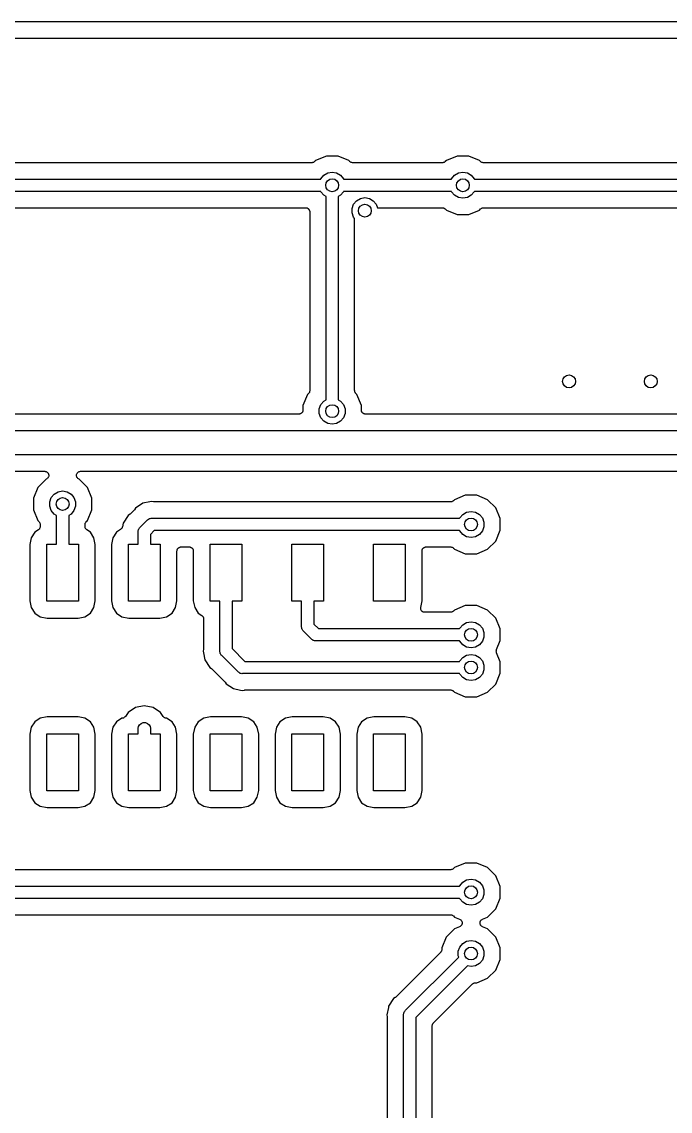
# Model space of a CAD drawing. Extents: x 40 to 163, y -163 to -37.
# Drawn here: x 115.57 to 135.73, y -106.5 to -72.64 of the extents above; entities that cross this region are included whole.
import ezdxf

# ---------------------------------------------------------------- set-up
doc = ezdxf.new("R2010")
doc.units = 0
doc.header["$MEASUREMENT"] = 0
doc.layers.add('BLACK', color=7, linetype='CONTINUOUS')

msp = doc.modelspace()

# ---------------------------------------------------------------- linework, layer by layer
at = {"layer": 'BLACK', "linetype": 'CONTINUOUS'}
for p, q in [((157.607, -72.644), (113.736, -72.644)), ((114.257, -73.152), (157.721, -73.152)), ((125.041, -76.816), (124.708, -76.9542)), ((125.403, -76.816), (125.041, -76.816)), ((125.736, -76.9542), (125.403, -76.816)), ((129.105, -76.816), (128.772, -76.9542)), ((129.467, -76.816), (129.105, -76.816)), ((129.8, -76.9542), (129.467, -76.816)), ((124.584, -77.0255), (104.27, -77.0255)), ((124.589, -77.0245), (124.584, -77.0255)), ((124.595, -77.025), (124.589, -77.0245)), ((124.611, -77.0207), (124.595, -77.025)), ((124.627, -77.0178), (124.611, -77.0207)), ((124.632, -77.015), (124.627, -77.0178)), ((124.637, -77.0136), (124.632, -77.015)), ((124.651, -77.0041), (124.637, -77.0136)), ((124.665, -76.9958), (124.651, -77.0041)), ((124.669, -76.9915), (124.665, -76.9958)), ((124.674, -76.9883), (124.669, -76.9915)), ((124.708, -76.9542), (124.674, -76.9883)), ((125.77, -76.9883), (125.736, -76.9542)), ((125.775, -76.9915), (125.77, -76.9883)), ((125.779, -76.9958), (125.775, -76.9915)), ((125.793, -77.0041), (125.779, -76.9958)), ((125.807, -77.0136), (125.793, -77.0041)), ((125.812, -77.015), (125.807, -77.0136)), ((125.817, -77.0178), (125.812, -77.015)), ((125.833, -77.0207), (125.817, -77.0178)), ((125.849, -77.025), (125.833, -77.0207)), ((125.855, -77.0245), (125.849, -77.025)), ((125.86, -77.0255), (125.855, -77.0245)), ((128.648, -77.0255), (125.86, -77.0255)), ((128.653, -77.0245), (128.648, -77.0255)), ((128.659, -77.025), (128.653, -77.0245)), ((128.675, -77.0207), (128.659, -77.025)), ((128.691, -77.0178), (128.675, -77.0207)), ((128.696, -77.015), (128.691, -77.0178)), ((128.701, -77.0136), (128.696, -77.015)), ((128.715, -77.0041), (128.701, -77.0136)), ((128.729, -76.9958), (128.715, -77.0041)), ((128.733, -76.9915), (128.729, -76.9958)), ((128.738, -76.9883), (128.733, -76.9915)), ((128.772, -76.9542), (128.738, -76.9883)), ((129.834, -76.9883), (129.8, -76.9542)), ((129.839, -76.9915), (129.834, -76.9883)), ((129.843, -76.9958), (129.839, -76.9915)), ((129.857, -77.0041), (129.843, -76.9958)), ((129.871, -77.0136), (129.857, -77.0041)), ((129.876, -77.015), (129.871, -77.0136)), ((129.881, -77.0178), (129.876, -77.015)), ((129.897, -77.0207), (129.881, -77.0178)), ((129.913, -77.025), (129.897, -77.0207)), ((129.919, -77.0245), (129.913, -77.025)), ((129.924, -77.0255), (129.919, -77.0245)), ((148.714, -77.0255), (129.924, -77.0255)), ((124.866, -77.5335), (124.87, -77.5209)), ((124.87, -77.5209), (124.961, -77.4129)), ((124.961, -77.4129), (125.083, -77.3423)), ((125.083, -77.3423), (125.222, -77.3178)), ((125.222, -77.3178), (125.361, -77.3423)), ((125.361, -77.3423), (125.483, -77.4129)), ((125.483, -77.4129), (125.574, -77.5209)), ((125.574, -77.5209), (125.578, -77.5335)), ((128.93, -77.5335), (128.934, -77.5209)), ((128.934, -77.5209), (129.025, -77.4129)), ((129.025, -77.4129), (129.147, -77.3423)), ((129.147, -77.3423), (129.286, -77.3178)), ((129.286, -77.3178), (129.425, -77.3423)), ((129.425, -77.3423), (129.547, -77.4129)), ((129.547, -77.4129), (129.638, -77.5209)), ((129.638, -77.5209), (129.642, -77.5335)), ((103.988, -77.5335), (124.866, -77.5335)), ((125.578, -77.5335), (128.93, -77.5335)), ((129.642, -77.5335), (148.996, -77.5335)), ((124.866, -77.9145), (103.988, -77.9145)), ((124.87, -77.9271), (124.866, -77.9145)), ((124.961, -78.0351), (124.87, -77.9271)), ((125.032, -78.0759), (124.961, -78.0351)), ((125.031, -84.3921), (125.032, -78.0759)), ((125.483, -78.0351), (125.412, -78.0759)), ((125.412, -78.0759), (125.412, -84.3921)), ((125.574, -77.9271), (125.483, -78.0351)), ((125.578, -77.9145), (125.574, -77.9271)), ((128.93, -77.9145), (125.578, -77.9145)), ((125.886, -78.3114), (125.977, -78.2034)), ((125.977, -78.2034), (126.099, -78.1328)), ((126.099, -78.1328), (126.238, -78.1083)), ((126.238, -78.1083), (126.377, -78.1328)), ((126.377, -78.1328), (126.499, -78.2034)), ((126.499, -78.2034), (126.59, -78.3114)), ((128.934, -77.9271), (128.93, -77.9145)), ((129.025, -78.0351), (128.934, -77.9271)), ((129.147, -78.1057), (129.025, -78.0351)), ((129.286, -78.1302), (129.147, -78.1057)), ((129.425, -78.1057), (129.286, -78.1302)), ((129.547, -78.0351), (129.425, -78.1057)), ((129.638, -77.9271), (129.547, -78.0351)), ((129.642, -77.9145), (129.638, -77.9271)), ((148.996, -77.9145), (129.642, -77.9145)), ((104.27, -78.4225), (124.397, -78.4225)), ((124.397, -78.4225), (124.407, -78.4244)), ((124.407, -78.4244), (124.419, -78.4244)), ((124.419, -78.4244), (124.429, -78.4282)), ((124.429, -78.4282), (124.44, -78.4302)), ((124.44, -78.4302), (124.45, -78.4357)), ((124.45, -78.4357), (124.46, -78.4395)), ((124.46, -78.4395), (124.469, -78.4467)), ((124.469, -78.4467), (124.478, -78.4522)), ((124.478, -78.4522), (124.485, -78.4607)), ((124.485, -78.4607), (124.494, -78.4679)), ((124.494, -78.4679), (124.499, -78.4775)), ((124.499, -78.4775), (124.506, -78.486)), ((124.506, -78.486), (124.51, -78.4964)), ((124.51, -78.4964), (124.516, -78.5061)), ((124.516, -78.5061), (124.518, -78.517)), ((124.518, -78.517), (124.522, -78.5274)), ((124.522, -78.5274), (124.522, -78.5386)), ((124.522, -78.5386), (124.524, -78.5495)), ((125.838, -78.444), (125.886, -78.3114)), ((125.838, -78.585), (125.838, -78.444)), ((126.59, -78.3114), (126.63, -78.4225)), ((126.63, -78.4225), (128.648, -78.4225)), ((128.648, -78.4225), (128.653, -78.4235)), ((128.653, -78.4235), (128.659, -78.423)), ((128.659, -78.423), (128.675, -78.4273)), ((128.675, -78.4273), (128.691, -78.4302)), ((128.691, -78.4302), (128.696, -78.433)), ((128.696, -78.433), (128.701, -78.4344)), ((128.701, -78.4344), (128.715, -78.4439)), ((128.715, -78.4439), (128.729, -78.4522)), ((128.729, -78.4522), (128.733, -78.4565)), ((128.733, -78.4565), (128.738, -78.4597)), ((128.738, -78.4597), (128.772, -78.4938)), ((128.772, -78.4938), (129.105, -78.632)), ((129.467, -78.632), (129.8, -78.4938)), ((129.8, -78.4938), (129.834, -78.4597)), ((129.834, -78.4597), (129.839, -78.4565)), ((129.839, -78.4565), (129.843, -78.4522)), ((129.843, -78.4522), (129.857, -78.4439)), ((129.857, -78.4439), (129.871, -78.4344)), ((129.871, -78.4344), (129.876, -78.433)), ((129.876, -78.433), (129.881, -78.4302)), ((129.881, -78.4302), (129.897, -78.4273)), ((129.897, -78.4273), (129.913, -78.423)), ((129.913, -78.423), (129.919, -78.4235)), ((129.919, -78.4235), (129.924, -78.4225)), ((129.924, -78.4225), (148.714, -78.4225)), ((124.524, -78.5495), (124.523, -84.1058)), ((125.886, -78.7176), (125.838, -78.585)), ((125.92, -78.7584), (125.886, -78.7176)), ((125.92, -84.1058), (125.92, -78.7584)), ((129.105, -78.632), (129.467, -78.632)), ((124.452, -84.2297), (124.314, -84.5634)), ((124.486, -84.1956), (124.452, -84.2297)), ((124.49, -84.191), (124.486, -84.1956)), ((124.494, -84.1874), (124.49, -84.191)), ((124.502, -84.1731), (124.494, -84.1874)), ((124.512, -84.1595), (124.502, -84.1731)), ((124.513, -84.1541), (124.512, -84.1595)), ((124.516, -84.1492), (124.513, -84.1541)), ((124.519, -84.1329), (124.516, -84.1492)), ((124.523, -84.1169), (124.519, -84.1329)), ((124.523, -84.1058), (124.523, -84.1113)), ((124.523, -84.1113), (124.523, -84.1169)), ((125.921, -84.1113), (125.92, -84.1058)), ((125.921, -84.1169), (125.921, -84.1113)), ((125.925, -84.1329), (125.921, -84.1169)), ((125.928, -84.1492), (125.925, -84.1329)), ((125.931, -84.1541), (125.928, -84.1492)), ((125.932, -84.1595), (125.931, -84.1541)), ((125.942, -84.1731), (125.932, -84.1595)), ((125.95, -84.1874), (125.942, -84.1731)), ((125.954, -84.191), (125.95, -84.1874)), ((125.958, -84.1956), (125.954, -84.191)), ((125.992, -84.2297), (125.958, -84.1956)), ((126.13, -84.5634), (125.992, -84.2297)), ((124.314, -84.5634), (124.314, -84.709)), ((124.822, -84.6735), (124.87, -84.5409)), ((124.87, -84.5409), (124.961, -84.4329)), ((124.961, -84.4329), (125.031, -84.3921)), ((125.412, -84.3921), (125.483, -84.4329)), ((125.483, -84.4329), (125.574, -84.5409)), ((125.574, -84.5409), (125.622, -84.6735)), ((126.13, -84.709), (126.13, -84.5634)), ((124.187, -84.836), (112.816, -84.836)), ((124.198, -84.8341), (124.187, -84.836)), ((124.209, -84.8341), (124.198, -84.8341)), ((124.219, -84.8303), (124.209, -84.8341)), ((124.23, -84.8283), (124.219, -84.8303)), ((124.24, -84.8228), (124.23, -84.8283)), ((124.25, -84.819), (124.24, -84.8228)), ((124.259, -84.8118), (124.25, -84.819)), ((124.269, -84.8063), (124.259, -84.8118)), ((124.276, -84.7978), (124.269, -84.8063)), ((124.284, -84.7906), (124.276, -84.7978)), ((124.29, -84.781), (124.284, -84.7906)), ((124.297, -84.7725), (124.29, -84.781)), ((124.301, -84.7621), (124.297, -84.7725)), ((124.306, -84.7524), (124.301, -84.7621)), ((124.308, -84.7415), (124.306, -84.7524)), ((124.312, -84.7311), (124.308, -84.7415)), ((124.314, -84.709), (124.312, -84.7199)), ((124.312, -84.7199), (124.312, -84.7311)), ((124.822, -84.8145), (124.822, -84.6735)), ((124.87, -84.9471), (124.822, -84.8145)), ((124.961, -85.0551), (124.87, -84.9471)), ((125.574, -84.9471), (125.483, -85.0551)), ((125.622, -84.8145), (125.574, -84.9471)), ((125.622, -84.6735), (125.622, -84.8145)), ((126.132, -84.7199), (126.13, -84.709)), ((126.132, -84.7311), (126.132, -84.7199)), ((126.136, -84.7415), (126.132, -84.7311)), ((126.138, -84.7524), (126.136, -84.7415)), ((126.143, -84.7621), (126.138, -84.7524)), ((126.147, -84.7725), (126.143, -84.7621)), ((126.154, -84.781), (126.147, -84.7725)), ((126.16, -84.7906), (126.154, -84.781)), ((126.168, -84.7978), (126.16, -84.7906)), ((126.175, -84.8063), (126.168, -84.7978)), ((126.185, -84.8118), (126.175, -84.8063)), ((126.194, -84.819), (126.185, -84.8118)), ((126.204, -84.8228), (126.194, -84.819)), ((126.214, -84.8283), (126.204, -84.8228)), ((126.225, -84.8303), (126.214, -84.8283)), ((126.235, -84.8341), (126.225, -84.8303)), ((126.246, -84.8341), (126.235, -84.8341)), ((126.257, -84.836), (126.246, -84.8341)), ((144.045, -84.836), (126.257, -84.836)), ((125.083, -85.1257), (124.961, -85.0551)), ((125.222, -85.1502), (125.083, -85.1257)), ((125.361, -85.1257), (125.222, -85.1502)), ((125.483, -85.0551), (125.361, -85.1257)), ((112.553, -85.344), (144.128, -85.344)), ((143.987, -86.106), (112.412, -86.106)), ((112.495, -86.614), (116.282, -86.614)), ((116.282, -86.614), (116.301, -86.6174)), ((116.301, -86.6174), (116.32, -86.6199)), ((116.32, -86.6199), (116.322, -86.6212)), ((116.322, -86.6212), (116.325, -86.6217)), ((116.325, -86.6217), (116.342, -86.6313)), ((116.342, -86.6313), (116.359, -86.6402)), ((116.359, -86.6402), (116.361, -86.6423)), ((116.361, -86.6423), (116.363, -86.6437)), ((116.363, -86.6437), (116.376, -86.6585)), ((116.376, -86.6585), (116.389, -86.6728)), ((117.291, -86.6728), (117.304, -86.6585)), ((117.304, -86.6585), (117.317, -86.6437)), ((117.317, -86.6437), (117.319, -86.6423)), ((117.319, -86.6423), (117.321, -86.6402)), ((117.321, -86.6402), (117.338, -86.6313)), ((117.338, -86.6313), (117.355, -86.6217)), ((117.355, -86.6217), (117.358, -86.6212)), ((117.358, -86.6212), (117.36, -86.6199)), ((117.36, -86.6199), (117.379, -86.6174)), ((117.379, -86.6174), (117.398, -86.614)), ((117.398, -86.614), (143.724, -86.614)), ((116.326, -86.8602), (116.07, -87.1157)), ((116.33, -86.8583), (116.326, -86.8602)), ((116.347, -86.848), (116.33, -86.8583)), ((116.363, -86.8383), (116.347, -86.848)), ((116.365, -86.8361), (116.363, -86.8383)), ((116.367, -86.8346), (116.365, -86.8361)), ((116.379, -86.8193), (116.367, -86.8346)), ((116.392, -86.8045), (116.379, -86.8193)), ((116.389, -86.6728), (116.39, -86.6754)), ((116.39, -86.6754), (116.392, -86.6775)), ((116.392, -86.6775), (116.398, -86.6957)), ((116.393, -86.8019), (116.392, -86.8045)), ((116.394, -86.7996), (116.393, -86.8019)), ((116.4, -86.7812), (116.394, -86.7996)), ((116.398, -86.6957), (116.406, -86.7135)), ((116.407, -86.7631), (116.4, -86.7812)), ((116.406, -86.7135), (116.406, -86.7163)), ((116.406, -86.7163), (116.407, -86.7189)), ((116.407, -86.7189), (116.407, -86.7383)), ((116.407, -86.7383), (116.408, -86.7576)), ((116.408, -86.7576), (116.407, -86.7602)), ((116.407, -86.7602), (116.407, -86.7631)), ((117.272, -86.7576), (117.273, -86.7383)), ((117.273, -86.7602), (117.272, -86.7576)), ((117.273, -86.7189), (117.274, -86.7163)), ((117.273, -86.7383), (117.273, -86.7189)), ((117.273, -86.7631), (117.273, -86.7602)), ((117.28, -86.7812), (117.273, -86.7631)), ((117.274, -86.7135), (117.282, -86.6957)), ((117.274, -86.7163), (117.274, -86.7135)), ((117.286, -86.7996), (117.28, -86.7812)), ((117.282, -86.6957), (117.288, -86.6775)), ((117.287, -86.8019), (117.286, -86.7996)), ((117.288, -86.8045), (117.287, -86.8019)), ((117.288, -86.6775), (117.29, -86.6754)), ((117.301, -86.8193), (117.288, -86.8045)), ((117.29, -86.6754), (117.291, -86.6728)), ((117.313, -86.8346), (117.301, -86.8193)), ((117.315, -86.8361), (117.313, -86.8346)), ((117.317, -86.8383), (117.315, -86.8361)), ((117.333, -86.848), (117.317, -86.8383)), ((117.35, -86.8583), (117.333, -86.848)), ((117.354, -86.8602), (117.35, -86.8583)), ((117.61, -87.1157), (117.354, -86.8602)), ((116.07, -87.1157), (115.932, -87.4494)), ((116.488, -87.4269), (116.579, -87.3189)), ((116.579, -87.3189), (116.701, -87.2483)), ((116.701, -87.2483), (116.84, -87.2238)), ((116.84, -87.2238), (116.979, -87.2483)), ((116.979, -87.2483), (117.101, -87.3189)), ((117.101, -87.3189), (117.192, -87.4269)), ((117.748, -87.4494), (117.61, -87.1157)), ((115.932, -87.4494), (115.932, -87.8106)), ((116.44, -87.5595), (116.488, -87.4269)), ((116.44, -87.7005), (116.44, -87.5595)), ((117.192, -87.4269), (117.24, -87.5595)), ((117.24, -87.5595), (117.24, -87.7005)), ((117.748, -87.8106), (117.748, -87.4494)), ((119.336, -87.607), (119.105, -87.7614)), ((119.552, -87.5641), (119.336, -87.607)), ((119.609, -87.5528), (119.552, -87.5641)), ((119.552, -87.5641), (119.552, -87.5641)), ((119.665, -87.5641), (119.609, -87.5528)), ((119.678, -87.5643), (119.665, -87.5641)), ((119.69, -87.5665), (119.678, -87.5643)), ((128.902, -87.5665), (119.69, -87.5665)), ((128.907, -87.5655), (128.902, -87.5665)), ((128.913, -87.566), (128.907, -87.5655)), ((128.929, -87.5617), (128.913, -87.566)), ((128.945, -87.5588), (128.929, -87.5617)), ((128.95, -87.556), (128.945, -87.5588)), ((128.955, -87.5546), (128.95, -87.556)), ((128.969, -87.5451), (128.955, -87.5546)), ((128.983, -87.5368), (128.969, -87.5451)), ((128.987, -87.5325), (128.983, -87.5368)), ((128.992, -87.5293), (128.987, -87.5325)), ((129.026, -87.4952), (128.992, -87.5293)), ((129.359, -87.357), (129.026, -87.4952)), ((129.721, -87.357), (129.359, -87.357)), ((130.054, -87.4952), (129.721, -87.357)), ((130.31, -87.7507), (130.054, -87.4952)), ((115.932, -87.8106), (116.07, -88.1443)), ((116.488, -87.8331), (116.44, -87.7005)), ((116.579, -87.9411), (116.488, -87.8331)), ((116.649, -87.9819), (116.579, -87.9411)), ((116.65, -88.8746), (116.649, -87.9819)), ((117.101, -87.9411), (117.03, -87.9819)), ((117.03, -87.9819), (117.03, -88.8746)), ((117.192, -87.8331), (117.101, -87.9411)), ((117.24, -87.7005), (117.192, -87.8331)), ((117.61, -88.1443), (117.748, -87.8106)), ((118.876, -87.99), (118.722, -88.2211)), ((118.924, -87.958), (118.876, -87.99)), ((118.933, -87.9494), (118.924, -87.958)), ((118.944, -87.9422), (118.933, -87.9494)), ((119.057, -87.8286), (118.944, -87.9422)), ((119.064, -87.8184), (119.057, -87.8286)), ((119.073, -87.8093), (119.064, -87.8184)), ((119.105, -87.7614), (119.073, -87.8093)), ((129.188, -88.0619), (129.279, -87.9539)), ((129.279, -87.9539), (129.401, -87.8833)), ((129.401, -87.8833), (129.54, -87.8588)), ((129.54, -87.8588), (129.679, -87.8833)), ((129.679, -87.8833), (129.801, -87.9539)), ((129.801, -87.9539), (129.892, -88.0619)), ((130.448, -88.0844), (130.31, -87.7507)), ((116.07, -88.1443), (116.104, -88.1784)), ((116.104, -88.1784), (116.108, -88.183)), ((116.108, -88.183), (116.112, -88.1866)), ((116.112, -88.1866), (116.12, -88.2009)), ((116.12, -88.2009), (116.13, -88.2145)), ((116.13, -88.2145), (116.131, -88.2199)), ((116.131, -88.2199), (116.134, -88.2248)), ((116.134, -88.2248), (116.137, -88.2411)), ((116.138, -88.3492), (116.136, -88.3671)), ((116.137, -88.2411), (116.141, -88.2571)), ((116.141, -88.3315), (116.138, -88.3492)), ((116.141, -88.2571), (116.141, -88.2627)), ((116.141, -88.2627), (116.141, -88.2682)), ((116.141, -88.2682), (116.141, -88.3315)), ((117.538, -88.2682), (117.539, -88.2627)), ((117.538, -88.3315), (117.538, -88.2682)), ((117.542, -88.3492), (117.538, -88.3315)), ((117.539, -88.2571), (117.543, -88.2411)), ((117.539, -88.2627), (117.539, -88.2571)), ((117.544, -88.3671), (117.542, -88.3492)), ((117.543, -88.2411), (117.546, -88.2248)), ((117.546, -88.2248), (117.549, -88.2199)), ((117.549, -88.2199), (117.55, -88.2145)), ((117.55, -88.2145), (117.56, -88.2009)), ((117.56, -88.2009), (117.568, -88.1866)), ((117.568, -88.1866), (117.572, -88.183)), ((117.572, -88.183), (117.576, -88.1784)), ((117.576, -88.1784), (117.61, -88.1443)), ((118.695, -88.3547), (118.688, -88.3696)), ((118.696, -88.3491), (118.695, -88.3547)), ((118.698, -88.3439), (118.696, -88.3491)), ((118.722, -88.2211), (118.698, -88.3439)), ((119.232, -88.3693), (119.251, -88.353)), ((119.251, -88.353), (119.468, -88.1362)), ((119.468, -88.1362), (119.484, -88.1168)), ((119.484, -88.1168), (119.506, -88.1042)), ((119.506, -88.1042), (119.527, -88.0897)), ((119.527, -88.0897), (119.535, -88.0875)), ((119.535, -88.0875), (119.542, -88.0832)), ((119.542, -88.0832), (119.567, -88.0788)), ((119.567, -88.0788), (119.592, -88.0723)), ((119.592, -88.0723), (119.617, -88.0745)), ((119.617, -88.0745), (129.184, -88.0745)), ((129.184, -88.0745), (129.188, -88.0619)), ((129.892, -88.0619), (129.94, -88.1945)), ((129.94, -88.3355), (129.892, -88.4681)), ((129.94, -88.1945), (129.94, -88.3355)), ((130.448, -88.4456), (130.448, -88.0844)), ((115.866, -88.6764), (115.824, -88.8871)), ((115.978, -88.5084), (115.866, -88.6764)), ((116.085, -88.4371), (115.978, -88.5084)), ((116.098, -88.4247), (116.085, -88.4371)), ((116.112, -88.4132), (116.098, -88.4247)), ((116.114, -88.4095), (116.112, -88.4132)), ((116.117, -88.4066), (116.114, -88.4095)), ((116.125, -88.3905), (116.117, -88.4066)), ((116.134, -88.375), (116.125, -88.3905)), ((116.135, -88.3708), (116.134, -88.375)), ((116.136, -88.3671), (116.135, -88.3708)), ((117.545, -88.3708), (117.544, -88.3671)), ((117.546, -88.375), (117.545, -88.3708)), ((117.555, -88.3905), (117.546, -88.375)), ((117.563, -88.4066), (117.555, -88.3905)), ((117.566, -88.4095), (117.563, -88.4066)), ((117.568, -88.4132), (117.566, -88.4095)), ((117.582, -88.4247), (117.568, -88.4132)), ((117.595, -88.4371), (117.582, -88.4247)), ((117.702, -88.5084), (117.595, -88.4371)), ((117.814, -88.6764), (117.702, -88.5084)), ((117.856, -88.8871), (117.814, -88.6764)), ((118.406, -88.6764), (118.364, -88.8871)), ((118.518, -88.5084), (118.406, -88.6764)), ((118.644, -88.4247), (118.518, -88.5084)), ((118.648, -88.4209), (118.644, -88.4247)), ((118.653, -88.4182), (118.648, -88.4209)), ((118.663, -88.4057), (118.653, -88.4182)), ((118.675, -88.3942), (118.663, -88.4057)), ((118.678, -88.3892), (118.675, -88.3942)), ((118.682, -88.385), (118.678, -88.3892)), ((118.688, -88.3696), (118.682, -88.385)), ((119.187, -88.4767), (119.194, -88.4523)), ((119.189, -88.5019), (119.187, -88.4767)), ((119.189, -88.8746), (119.189, -88.5019)), ((119.194, -88.4523), (119.198, -88.4274)), ((119.198, -88.4274), (119.202, -88.4201)), ((119.202, -88.4201), (119.205, -88.4119)), ((119.205, -88.4119), (119.219, -88.3911)), ((119.219, -88.3911), (119.232, -88.3693)), ((119.688, -88.4555), (119.57, -88.5725)), ((119.57, -88.5725), (119.57, -88.8746)), ((129.184, -88.4555), (119.688, -88.4555)), ((129.188, -88.4681), (129.184, -88.4555)), ((129.279, -88.5761), (129.188, -88.4681)), ((129.401, -88.6467), (129.279, -88.5761)), ((129.54, -88.6712), (129.401, -88.6467)), ((129.679, -88.6467), (129.54, -88.6712)), ((129.801, -88.5761), (129.679, -88.6467)), ((129.892, -88.4681), (129.801, -88.5761)), ((130.31, -88.7793), (130.448, -88.4456)), ((115.824, -88.8871), (115.824, -90.6401)), ((116.345, -90.6526), (116.345, -88.8746)), ((116.345, -88.8746), (116.65, -88.8746)), ((117.03, -88.8746), (117.335, -88.8746)), ((117.335, -88.8746), (117.335, -90.6526)), ((117.856, -90.6401), (117.856, -88.8871)), ((118.364, -88.8871), (118.364, -90.6401)), ((118.885, -90.6526), (118.885, -88.8746)), ((118.885, -88.8746), (119.189, -88.8746)), ((119.57, -88.8746), (119.875, -88.8746)), ((119.875, -88.8746), (119.875, -90.6526)), ((120.403, -89.0471), (120.409, -89.0374)), ((120.409, -89.0374), (120.413, -89.027)), ((120.413, -89.027), (120.42, -89.0185)), ((120.42, -89.0185), (120.425, -89.0089)), ((120.425, -89.0089), (120.434, -89.0017)), ((120.434, -89.0017), (120.441, -88.9932)), ((120.441, -88.9932), (120.451, -88.9877)), ((120.451, -88.9877), (120.459, -88.9805)), ((120.459, -88.9805), (120.47, -88.9767)), ((120.47, -88.9767), (120.479, -88.9712)), ((120.479, -88.9712), (120.49, -88.9692)), ((120.49, -88.9692), (120.501, -88.9654)), ((120.501, -88.9654), (120.512, -88.9654)), ((120.512, -88.9654), (120.523, -88.9635)), ((120.523, -88.9635), (120.777, -88.9635)), ((120.777, -88.9635), (120.788, -88.9654)), ((120.788, -88.9654), (120.799, -88.9654)), ((120.799, -88.9654), (120.81, -88.9692)), ((120.81, -88.9692), (120.821, -88.9712)), ((120.821, -88.9712), (120.83, -88.9767)), ((120.83, -88.9767), (120.841, -88.9805)), ((120.841, -88.9805), (120.849, -88.9877)), ((120.849, -88.9877), (120.859, -88.9932)), ((120.859, -88.9932), (120.866, -89.0017)), ((120.866, -89.0017), (120.875, -89.0089)), ((120.875, -89.0089), (120.88, -89.0185)), ((120.88, -89.0185), (120.887, -89.027)), ((120.887, -89.027), (120.891, -89.0374)), ((120.891, -89.0374), (120.897, -89.0471)), ((121.425, -90.6526), (121.425, -88.8746)), ((121.425, -88.8746), (122.415, -88.8746)), ((122.415, -88.8746), (122.415, -90.6526)), ((123.965, -90.6526), (123.965, -88.8746)), ((123.965, -88.8746), (124.955, -88.8746)), ((124.955, -88.8746), (124.955, -90.6526)), ((126.505, -90.6526), (126.505, -88.8746)), ((126.505, -88.8746), (127.495, -88.8746)), ((127.495, -88.8746), (127.495, -90.6526)), ((128.023, -89.0471), (128.029, -89.0374)), ((128.029, -89.0374), (128.033, -89.027)), ((128.033, -89.027), (128.04, -89.0185)), ((128.04, -89.0185), (128.045, -89.0089)), ((128.045, -89.0089), (128.054, -89.0017)), ((128.054, -89.0017), (128.061, -88.9932)), ((128.061, -88.9932), (128.071, -88.9877)), ((128.071, -88.9877), (128.079, -88.9805)), ((128.079, -88.9805), (128.09, -88.9767)), ((128.09, -88.9767), (128.099, -88.9712)), ((128.099, -88.9712), (128.11, -88.9692)), ((128.11, -88.9692), (128.121, -88.9654)), ((128.121, -88.9654), (128.132, -88.9654)), ((128.132, -88.9654), (128.143, -88.9635)), ((128.143, -88.9635), (128.902, -88.9635)), ((128.902, -88.9635), (128.907, -88.9645)), ((128.907, -88.9645), (128.913, -88.964)), ((128.913, -88.964), (128.929, -88.9683)), ((128.929, -88.9683), (128.945, -88.9712)), ((128.945, -88.9712), (128.95, -88.974)), ((128.95, -88.974), (128.955, -88.9754)), ((128.955, -88.9754), (128.969, -88.9849)), ((128.969, -88.9849), (128.983, -88.9932)), ((128.983, -88.9932), (128.987, -88.9975)), ((128.987, -88.9975), (128.992, -89.0007)), ((128.992, -89.0007), (129.026, -89.0348)), ((129.026, -89.0348), (129.359, -89.173)), ((129.721, -89.173), (130.054, -89.0348)), ((130.054, -89.0348), (130.31, -88.7793)), ((120.396, -89.0905), (120.398, -89.0796)), ((120.396, -90.6401), (120.396, -89.0905)), ((120.398, -89.0684), (120.401, -89.058)), ((120.398, -89.0796), (120.398, -89.0684)), ((120.401, -89.058), (120.403, -89.0471)), ((120.897, -89.0471), (120.899, -89.058)), ((120.899, -89.058), (120.902, -89.0684)), ((120.902, -89.0684), (120.902, -89.0796)), ((120.902, -89.0796), (120.904, -89.0905)), ((120.904, -89.0905), (120.904, -90.6401)), ((128.016, -89.0905), (128.018, -89.0796)), ((128.016, -90.6401), (128.016, -89.0905)), ((128.018, -89.0684), (128.021, -89.058)), ((128.018, -89.0796), (128.018, -89.0684)), ((128.021, -89.058), (128.023, -89.0471)), ((129.359, -89.173), (129.721, -89.173)), ((115.824, -90.6401), (115.866, -90.8508)), ((117.335, -90.6526), (116.345, -90.6526)), ((117.814, -90.8508), (117.856, -90.6401)), ((118.364, -90.6401), (118.406, -90.8508)), ((119.875, -90.6526), (118.885, -90.6526)), ((120.354, -90.8508), (120.396, -90.6401)), ((120.904, -90.6401), (120.946, -90.8508)), ((121.73, -90.6526), (121.425, -90.6526)), ((121.73, -92.1937), (121.73, -90.6526)), ((122.415, -90.6526), (122.11, -90.6526)), ((122.11, -90.6526), (122.11, -92.1231)), ((124.27, -90.6526), (123.965, -90.6526)), ((124.27, -91.0169), (124.27, -90.6526)), ((124.955, -90.6526), (124.65, -90.6526)), ((124.65, -90.6526), (124.65, -91.3611)), ((127.495, -90.6526), (126.505, -90.6526)), ((127.975, -90.8437), (128.016, -90.6401)), ((115.866, -90.8508), (115.978, -91.0188)), ((115.978, -91.0188), (116.146, -91.1311)), ((117.534, -91.1311), (117.702, -91.0188)), ((117.702, -91.0188), (117.814, -90.8508)), ((118.406, -90.8508), (118.518, -91.0188)), ((118.518, -91.0188), (118.686, -91.1311)), ((120.074, -91.1311), (120.242, -91.0188)), ((120.242, -91.0188), (120.354, -90.8508)), ((120.946, -90.8508), (121.058, -91.0188)), ((121.058, -91.0188), (121.165, -91.0901)), ((124.27, -91.4317), (124.269, -91.0169)), ((124.269, -91.0169), (124.27, -91.0169)), ((127.974, -90.8878), (127.975, -90.8671)), ((127.975, -90.8891), (127.974, -90.8878)), ((127.975, -90.8451), (127.975, -90.8437)), ((127.975, -90.8464), (127.975, -90.8451)), ((127.975, -90.8671), (127.975, -90.8464)), ((127.975, -90.8906), (127.975, -90.8891)), ((127.982, -90.91), (127.975, -90.8906)), ((127.988, -90.9296), (127.982, -90.91)), ((127.989, -90.9307), (127.988, -90.9296)), ((127.99, -90.932), (127.989, -90.9307)), ((128.003, -90.9478), (127.99, -90.932)), ((128.016, -90.964), (128.003, -90.9478)), ((128.017, -90.9647), (128.016, -90.964)), ((128.018, -90.9658), (128.017, -90.9647)), ((128.036, -90.9761), (128.018, -90.9658)), ((128.054, -90.9869), (128.036, -90.9761)), ((128.055, -90.9871), (128.054, -90.9869)), ((128.056, -90.9878), (128.055, -90.9871)), ((128.077, -90.9914), (128.056, -90.9878)), ((128.097, -90.9955), (128.077, -90.9914)), ((128.098, -90.9953), (128.097, -90.9955)), ((128.1, -90.9955), (128.098, -90.9953)), ((128.902, -90.9955), (128.1, -90.9955)), ((128.907, -90.9945), (128.902, -90.9955)), ((128.913, -90.995), (128.907, -90.9945)), ((128.929, -90.9907), (128.913, -90.995)), ((128.945, -90.9878), (128.929, -90.9907)), ((128.95, -90.985), (128.945, -90.9878)), ((128.955, -90.9836), (128.95, -90.985)), ((128.969, -90.9741), (128.955, -90.9836)), ((128.983, -90.9658), (128.969, -90.9741)), ((128.987, -90.9615), (128.983, -90.9658)), ((128.992, -90.9583), (128.987, -90.9615)), ((129.026, -90.9242), (128.992, -90.9583)), ((129.359, -90.786), (129.026, -90.9242)), ((129.721, -90.786), (129.359, -90.786)), ((130.054, -90.9242), (129.721, -90.786)), ((130.31, -91.1797), (130.054, -90.9242)), ((116.146, -91.1311), (116.357, -91.173)), ((116.357, -91.173), (117.323, -91.173)), ((117.323, -91.173), (117.534, -91.1311)), ((118.686, -91.1311), (118.897, -91.173)), ((118.897, -91.173), (119.863, -91.173)), ((119.863, -91.173), (120.074, -91.1311)), ((121.165, -91.0901), (121.178, -91.1025)), ((121.178, -91.1025), (121.192, -91.114)), ((121.192, -91.114), (121.194, -91.1177)), ((121.194, -91.1177), (121.197, -91.1206)), ((121.197, -91.1206), (121.205, -91.1367)), ((121.205, -91.1367), (121.214, -91.1522)), ((121.214, -91.1522), (121.215, -91.1564)), ((121.215, -91.1564), (121.216, -91.1601)), ((121.216, -91.1601), (121.218, -91.178)), ((121.218, -91.178), (121.221, -91.1957)), ((121.221, -91.1957), (121.221, -92.1207)), ((124.65, -91.3611), (124.793, -91.5035)), ((129.188, -91.4909), (129.279, -91.3829)), ((129.279, -91.3829), (129.401, -91.3123)), ((129.401, -91.3123), (129.54, -91.2878)), ((129.54, -91.2878), (129.679, -91.3123)), ((129.679, -91.3123), (129.801, -91.3829)), ((129.801, -91.3829), (129.892, -91.4909)), ((130.448, -91.5134), (130.31, -91.1797)), ((124.267, -91.4569), (124.27, -91.4317)), ((124.274, -91.4813), (124.267, -91.4569)), ((124.278, -91.5062), (124.274, -91.4813)), ((124.282, -91.5135), (124.278, -91.5062)), ((124.285, -91.5217), (124.282, -91.5135)), ((124.299, -91.5425), (124.285, -91.5217)), ((124.312, -91.5643), (124.299, -91.5425)), ((124.331, -91.5806), (124.312, -91.5643)), ((124.573, -91.8228), (124.331, -91.5806)), ((124.793, -91.5035), (129.184, -91.5035)), ((129.184, -91.5035), (129.188, -91.4909)), ((129.892, -91.4909), (129.94, -91.6235)), ((129.94, -91.6235), (129.94, -91.7645)), ((130.448, -91.8746), (130.448, -91.5134)), ((124.59, -91.8422), (124.573, -91.8228)), ((124.612, -91.8548), (124.59, -91.8422)), ((124.632, -91.8693), (124.612, -91.8548)), ((124.64, -91.8715), (124.632, -91.8693)), ((124.648, -91.8758), (124.64, -91.8715)), ((124.673, -91.8802), (124.648, -91.8758)), ((124.697, -91.8867), (124.673, -91.8802)), ((124.722, -91.8845), (124.697, -91.8867)), ((129.184, -91.8845), (124.722, -91.8845)), ((129.188, -91.8971), (129.184, -91.8845)), ((129.279, -92.0051), (129.188, -91.8971)), ((129.401, -92.0757), (129.279, -92.0051)), ((129.54, -92.1002), (129.401, -92.0757)), ((129.679, -92.0757), (129.54, -92.1002)), ((129.801, -92.0051), (129.679, -92.0757)), ((129.892, -91.8971), (129.801, -92.0051)), ((129.94, -91.7645), (129.892, -91.8971)), ((130.333, -92.1534), (130.448, -91.8746)), ((121.219, -92.1455), (121.208, -92.202)), ((121.208, -92.202), (121.219, -92.2585)), ((121.221, -92.1207), (121.219, -92.133)), ((121.219, -92.133), (121.219, -92.1455)), ((121.219, -92.2585), (121.219, -92.2585)), ((121.219, -92.2585), (121.262, -92.4745)), ((121.727, -92.2189), (121.73, -92.1937)), ((121.734, -92.2433), (121.727, -92.2189)), ((121.738, -92.2682), (121.734, -92.2433)), ((121.742, -92.2755), (121.738, -92.2682)), ((121.745, -92.2837), (121.742, -92.2755)), ((121.759, -92.3045), (121.745, -92.2837)), ((121.772, -92.3263), (121.759, -92.3045)), ((121.791, -92.3426), (121.772, -92.3263)), ((122.287, -92.8388), (121.791, -92.3426)), ((122.11, -92.1231), (122.507, -92.5195)), ((129.188, -92.5069), (129.279, -92.3989)), ((129.279, -92.3989), (129.401, -92.3283)), ((129.401, -92.3283), (129.54, -92.3038)), ((129.54, -92.3038), (129.679, -92.3283)), ((129.679, -92.3283), (129.801, -92.3989)), ((129.801, -92.3989), (129.892, -92.5069)), ((130.323, -92.1965), (130.327, -92.1803)), ((130.324, -92.202), (130.323, -92.1965)), ((130.323, -92.2075), (130.324, -92.202)), ((130.327, -92.2237), (130.323, -92.2075)), ((130.327, -92.1803), (130.329, -92.1638)), ((130.329, -92.2402), (130.327, -92.2237)), ((130.329, -92.1638), (130.331, -92.1589)), ((130.331, -92.2451), (130.329, -92.2402)), ((130.331, -92.1589), (130.333, -92.1534)), ((130.333, -92.2506), (130.331, -92.2451)), ((130.448, -92.5294), (130.333, -92.2506)), ((121.262, -92.4745), (121.416, -92.7056)), ((121.416, -92.7056), (121.464, -92.7376)), ((121.464, -92.7376), (121.473, -92.7462)), ((121.473, -92.7462), (121.484, -92.7534)), ((121.484, -92.7534), (121.877, -93.1464)), ((122.507, -92.5195), (129.184, -92.5195)), ((129.184, -92.5195), (129.188, -92.5069)), ((129.892, -92.5069), (129.94, -92.6395)), ((129.94, -92.6395), (129.94, -92.7805)), ((130.448, -92.8906), (130.448, -92.5294)), ((122.304, -92.8582), (122.287, -92.8388)), ((122.326, -92.8708), (122.304, -92.8582)), ((122.346, -92.8853), (122.326, -92.8708)), ((122.354, -92.8875), (122.346, -92.8853)), ((122.362, -92.8918), (122.354, -92.8875)), ((122.387, -92.8962), (122.362, -92.8918)), ((122.411, -92.9027), (122.387, -92.8962)), ((122.436, -92.9005), (122.411, -92.9027)), ((129.184, -92.9005), (122.436, -92.9005)), ((129.188, -92.9131), (129.184, -92.9005)), ((129.279, -93.0211), (129.188, -92.9131)), ((129.401, -93.0917), (129.279, -93.0211)), ((129.54, -93.1162), (129.401, -93.0917)), ((129.679, -93.0917), (129.54, -93.1162)), ((129.801, -93.0211), (129.679, -93.0917)), ((129.892, -92.9131), (129.801, -93.0211)), ((129.94, -92.7805), (129.892, -92.9131)), ((130.31, -93.2243), (130.448, -92.8906)), ((121.877, -93.1464), (121.884, -93.1566)), ((121.884, -93.1566), (121.892, -93.1657)), ((121.892, -93.1657), (121.924, -93.2136)), ((121.924, -93.2136), (122.155, -93.368)), ((122.155, -93.368), (122.371, -93.4109)), ((122.371, -93.4109), (122.371, -93.4109)), ((122.371, -93.4109), (122.428, -93.4222)), ((122.428, -93.4222), (122.485, -93.4109)), ((122.485, -93.4109), (122.497, -93.4107)), ((122.497, -93.4107), (122.509, -93.4085)), ((122.509, -93.4085), (128.902, -93.4085)), ((128.902, -93.4085), (128.907, -93.4095)), ((128.907, -93.4095), (128.913, -93.409)), ((128.913, -93.409), (128.929, -93.4133)), ((128.929, -93.4133), (128.945, -93.4162)), ((128.945, -93.4162), (128.95, -93.419)), ((128.95, -93.419), (128.955, -93.4204)), ((128.955, -93.4204), (128.969, -93.4299)), ((128.969, -93.4299), (128.983, -93.4382)), ((128.983, -93.4382), (128.987, -93.4425)), ((130.054, -93.4798), (130.31, -93.2243)), ((128.987, -93.4425), (128.992, -93.4457)), ((128.992, -93.4457), (129.026, -93.4798)), ((129.026, -93.4798), (129.359, -93.618)), ((129.359, -93.618), (129.721, -93.618)), ((129.721, -93.618), (130.054, -93.4798)), ((118.876, -94.1114), (118.798, -94.2288)), ((119.107, -93.957), (118.876, -94.1114)), ((119.38, -93.9028), (119.107, -93.957)), ((119.653, -93.957), (119.38, -93.9028)), ((119.884, -94.1114), (119.653, -93.957)), ((119.962, -94.2288), (119.884, -94.1114)), ((115.978, -94.4012), (115.866, -94.5692)), ((116.146, -94.2889), (115.978, -94.4012)), ((116.357, -94.247), (116.146, -94.2889)), ((117.323, -94.247), (116.357, -94.247)), ((117.534, -94.2889), (117.323, -94.247)), ((117.702, -94.4012), (117.534, -94.2889)), ((117.814, -94.5692), (117.702, -94.4012)), ((118.518, -94.4012), (118.406, -94.5692)), ((118.686, -94.2889), (118.518, -94.4012)), ((118.717, -94.2828), (118.686, -94.2889)), ((118.722, -94.2807), (118.717, -94.2828)), ((118.728, -94.2801), (118.722, -94.2807)), ((118.743, -94.2728), (118.728, -94.2801)), ((118.758, -94.2668), (118.743, -94.2728)), ((118.762, -94.2631), (118.758, -94.2668)), ((118.767, -94.2606), (118.762, -94.2631)), ((118.779, -94.2486), (118.767, -94.2606)), ((118.791, -94.2377), (118.779, -94.2486)), ((118.794, -94.2328), (118.791, -94.2377)), ((118.798, -94.2288), (118.794, -94.2328)), ((119.232, -94.4907), (119.283, -94.4475)), ((119.283, -94.4475), (119.346, -94.4245)), ((119.346, -94.4245), (119.414, -94.4245)), ((119.414, -94.4245), (119.477, -94.4475)), ((119.477, -94.4475), (119.528, -94.4907)), ((119.966, -94.2328), (119.962, -94.2288)), ((119.969, -94.2377), (119.966, -94.2328)), ((119.981, -94.2486), (119.969, -94.2377)), ((119.993, -94.2606), (119.981, -94.2486)), ((119.998, -94.2631), (119.993, -94.2606)), ((120.002, -94.2668), (119.998, -94.2631)), ((120.017, -94.2728), (120.002, -94.2668)), ((120.032, -94.2801), (120.017, -94.2728)), ((120.038, -94.2807), (120.032, -94.2801)), ((120.043, -94.2828), (120.038, -94.2807)), ((120.074, -94.2889), (120.043, -94.2828)), ((120.242, -94.4012), (120.074, -94.2889)), ((120.354, -94.5692), (120.242, -94.4012)), ((121.058, -94.4012), (120.946, -94.5692)), ((121.226, -94.2889), (121.058, -94.4012)), ((121.437, -94.247), (121.226, -94.2889)), ((122.403, -94.247), (121.437, -94.247)), ((122.614, -94.2889), (122.403, -94.247)), ((122.782, -94.4012), (122.614, -94.2889)), ((122.894, -94.5692), (122.782, -94.4012)), ((123.598, -94.4012), (123.486, -94.5692)), ((123.766, -94.2889), (123.598, -94.4012)), ((123.977, -94.247), (123.766, -94.2889)), ((124.943, -94.247), (123.977, -94.247)), ((125.154, -94.2889), (124.943, -94.247)), ((125.322, -94.4012), (125.154, -94.2889)), ((125.434, -94.5692), (125.322, -94.4012)), ((126.138, -94.4012), (126.026, -94.5692)), ((126.306, -94.2889), (126.138, -94.4012)), ((126.517, -94.247), (126.306, -94.2889)), ((127.483, -94.247), (126.517, -94.247)), ((127.694, -94.2889), (127.483, -94.247)), ((127.862, -94.4012), (127.694, -94.2889)), ((127.974, -94.5692), (127.862, -94.4012)), ((115.866, -94.5692), (115.824, -94.7799)), ((115.824, -94.7799), (115.824, -96.5329)), ((116.345, -96.5454), (116.345, -94.7674)), ((116.345, -94.7674), (117.335, -94.7674)), ((117.335, -94.7674), (117.335, -96.5454)), ((117.856, -94.7799), (117.814, -94.5692)), ((117.856, -96.5329), (117.856, -94.7799)), ((118.406, -94.5692), (118.364, -94.7799)), ((118.364, -94.7799), (118.364, -96.5329)), ((118.885, -96.5454), (118.885, -94.7674)), ((118.885, -94.7674), (119.19, -94.7674)), ((119.19, -94.5983), (119.198, -94.5488)), ((119.19, -94.7674), (119.19, -94.5983)), ((119.198, -94.5488), (119.232, -94.4907)), ((119.528, -94.4907), (119.562, -94.5488)), ((119.562, -94.5488), (119.57, -94.5983)), ((119.57, -94.5983), (119.57, -94.7674)), ((119.57, -94.7674), (119.875, -94.7674)), ((119.875, -94.7674), (119.875, -96.5454)), ((120.396, -94.7799), (120.354, -94.5692)), ((120.396, -96.5329), (120.396, -94.7799)), ((120.946, -94.5692), (120.904, -94.7799)), ((120.904, -94.7799), (120.904, -96.5329)), ((121.425, -96.5454), (121.425, -94.7674)), ((121.425, -94.7674), (122.415, -94.7674)), ((122.415, -94.7674), (122.415, -96.5454)), ((122.936, -94.7799), (122.894, -94.5692)), ((122.936, -96.5329), (122.936, -94.7799)), ((123.486, -94.5692), (123.444, -94.7799)), ((123.444, -94.7799), (123.444, -96.5329)), ((123.965, -96.5454), (123.965, -94.7674)), ((123.965, -94.7674), (124.955, -94.7674)), ((124.955, -94.7674), (124.955, -96.5454)), ((125.476, -94.7799), (125.434, -94.5692)), ((125.476, -96.5329), (125.476, -94.7799)), ((126.026, -94.5692), (125.984, -94.7799)), ((125.984, -94.7799), (125.984, -96.5329)), ((126.505, -96.5454), (126.505, -94.7674)), ((126.505, -94.7674), (127.495, -94.7674)), ((127.495, -94.7674), (127.495, -96.5454)), ((128.016, -94.7799), (127.974, -94.5692)), ((128.016, -96.5329), (128.016, -94.7799)), ((115.824, -96.5329), (115.866, -96.7436)), ((115.866, -96.7436), (115.978, -96.9116)), ((117.335, -96.5454), (116.345, -96.5454)), ((117.702, -96.9116), (117.814, -96.7436)), ((117.814, -96.7436), (117.856, -96.5329)), ((118.364, -96.5329), (118.406, -96.7436)), ((118.406, -96.7436), (118.518, -96.9116)), ((119.875, -96.5454), (118.885, -96.5454)), ((120.242, -96.9116), (120.354, -96.7436)), ((120.354, -96.7436), (120.396, -96.5329)), ((120.904, -96.5329), (120.946, -96.7436)), ((120.946, -96.7436), (121.058, -96.9116)), ((122.415, -96.5454), (121.425, -96.5454)), ((122.782, -96.9116), (122.894, -96.7436)), ((122.894, -96.7436), (122.936, -96.5329)), ((123.444, -96.5329), (123.486, -96.7436)), ((123.486, -96.7436), (123.598, -96.9116)), ((124.955, -96.5454), (123.965, -96.5454)), ((125.322, -96.9116), (125.434, -96.7436)), ((125.434, -96.7436), (125.476, -96.5329)), ((125.984, -96.5329), (126.026, -96.7436)), ((126.026, -96.7436), (126.138, -96.9116)), ((127.495, -96.5454), (126.505, -96.5454)), ((127.862, -96.9116), (127.974, -96.7436)), ((127.974, -96.7436), (128.016, -96.5329)), ((115.978, -96.9116), (116.146, -97.0239)), ((116.146, -97.0239), (116.357, -97.0658)), ((116.357, -97.0658), (117.323, -97.0658)), ((117.323, -97.0658), (117.534, -97.0239)), ((117.534, -97.0239), (117.702, -96.9116)), ((118.518, -96.9116), (118.686, -97.0239)), ((118.686, -97.0239), (118.897, -97.0658)), ((118.897, -97.0658), (119.863, -97.0658)), ((119.863, -97.0658), (120.074, -97.0239)), ((120.074, -97.0239), (120.242, -96.9116)), ((121.058, -96.9116), (121.226, -97.0239)), ((121.226, -97.0239), (121.437, -97.0658)), ((121.437, -97.0658), (122.403, -97.0658)), ((122.403, -97.0658), (122.614, -97.0239)), ((122.614, -97.0239), (122.782, -96.9116)), ((123.598, -96.9116), (123.766, -97.0239)), ((123.766, -97.0239), (123.977, -97.0658)), ((123.977, -97.0658), (124.943, -97.0658)), ((124.943, -97.0658), (125.154, -97.0239)), ((125.154, -97.0239), (125.322, -96.9116)), ((126.138, -96.9116), (126.306, -97.0239)), ((126.306, -97.0239), (126.517, -97.0658)), ((126.517, -97.0658), (127.483, -97.0658)), ((127.483, -97.0658), (127.694, -97.0239)), ((127.694, -97.0239), (127.862, -96.9116)), ((129.359, -98.787), (129.026, -98.9252)), ((129.721, -98.787), (129.359, -98.787)), ((130.054, -98.9252), (129.721, -98.787)), ((128.902, -98.9965), (115.236, -98.9965)), ((128.907, -98.9955), (128.902, -98.9965)), ((128.913, -98.996), (128.907, -98.9955)), ((128.929, -98.9917), (128.913, -98.996)), ((128.945, -98.9888), (128.929, -98.9917)), ((128.95, -98.986), (128.945, -98.9888)), ((128.955, -98.9846), (128.95, -98.986)), ((128.969, -98.9751), (128.955, -98.9846)), ((128.983, -98.9668), (128.969, -98.9751)), ((128.987, -98.9625), (128.983, -98.9668)), ((128.992, -98.9593), (128.987, -98.9625)), ((129.026, -98.9252), (128.992, -98.9593)), ((130.31, -99.1807), (130.054, -98.9252)), ((130.448, -99.5144), (130.31, -99.1807)), ((107.394, -99.5045), (129.184, -99.5045)), ((129.184, -99.5045), (129.188, -99.4919)), ((129.188, -99.4919), (129.279, -99.3839)), ((129.279, -99.3839), (129.401, -99.3133)), ((129.401, -99.3133), (129.54, -99.2888)), ((129.54, -99.2888), (129.679, -99.3133)), ((129.679, -99.3133), (129.801, -99.3839)), ((129.801, -99.3839), (129.892, -99.4919)), ((129.892, -99.4919), (129.94, -99.6245)), ((130.448, -99.8756), (130.448, -99.5144)), ((129.94, -99.7655), (129.892, -99.8981)), ((129.94, -99.6245), (129.94, -99.7655)), ((129.184, -99.8855), (107.323, -99.8855)), ((129.188, -99.8981), (129.184, -99.8855)), ((129.279, -100.006), (129.188, -99.8981)), ((129.401, -100.077), (129.279, -100.006)), ((129.54, -100.101), (129.401, -100.077)), ((129.679, -100.077), (129.54, -100.101)), ((129.801, -100.006), (129.679, -100.077)), ((129.892, -99.8981), (129.801, -100.006)), ((130.054, -100.465), (130.31, -100.209)), ((130.31, -100.209), (130.448, -99.8756)), ((107.396, -100.393), (128.902, -100.393)), ((128.902, -100.393), (128.907, -100.394)), ((128.907, -100.394), (128.913, -100.394)), ((128.913, -100.394), (128.929, -100.398)), ((128.929, -100.398), (128.945, -100.401)), ((128.945, -100.401), (128.95, -100.404)), ((128.95, -100.404), (128.955, -100.405)), ((128.955, -100.405), (128.969, -100.415)), ((128.969, -100.415), (128.983, -100.423)), ((128.983, -100.423), (128.987, -100.427)), ((128.987, -100.427), (128.992, -100.431)), ((128.992, -100.431), (129.026, -100.465)), ((129.026, -100.465), (129.184, -100.53)), ((129.184, -100.53), (129.198, -100.539)), ((129.198, -100.539), (129.212, -100.547)), ((129.212, -100.547), (129.216, -100.551)), ((129.864, -100.551), (129.868, -100.547)), ((129.868, -100.547), (129.882, -100.539)), ((129.882, -100.539), (129.896, -100.53)), ((129.896, -100.53), (130.054, -100.465)), ((129.026, -100.83), (128.77, -101.086)), ((129.184, -100.765), (129.026, -100.83)), ((129.198, -100.756), (129.184, -100.765)), ((129.212, -100.748), (129.198, -100.756)), ((129.216, -100.744), (129.212, -100.748)), ((129.216, -100.551), (129.221, -100.554)), ((129.221, -100.741), (129.216, -100.744)), ((129.221, -100.554), (129.231, -100.567)), ((129.231, -100.728), (129.221, -100.741)), ((129.231, -100.567), (129.242, -100.579)), ((129.242, -100.716), (129.231, -100.728)), ((129.242, -100.579), (129.244, -100.584)), ((129.244, -100.711), (129.242, -100.716)), ((129.244, -100.584), (129.248, -100.589)), ((129.248, -100.706), (129.244, -100.711)), ((129.248, -100.589), (129.253, -100.605)), ((129.253, -100.69), (129.248, -100.706)), ((129.253, -100.605), (129.259, -100.62)), ((129.259, -100.675), (129.253, -100.69)), ((129.259, -100.62), (129.259, -100.626)), ((129.259, -100.626), (129.261, -100.631)), ((129.261, -100.664), (129.259, -100.669)), ((129.259, -100.669), (129.259, -100.675)), ((129.261, -100.631), (129.26, -100.647)), ((129.26, -100.647), (129.261, -100.664)), ((129.819, -100.631), (129.821, -100.626)), ((129.82, -100.647), (129.819, -100.631)), ((129.819, -100.664), (129.82, -100.647)), ((129.821, -100.669), (129.819, -100.664)), ((129.821, -100.62), (129.827, -100.605)), ((129.821, -100.626), (129.821, -100.62)), ((129.821, -100.675), (129.821, -100.669)), ((129.827, -100.69), (129.821, -100.675)), ((129.827, -100.605), (129.832, -100.589)), ((129.832, -100.706), (129.827, -100.69)), ((129.832, -100.589), (129.836, -100.584)), ((129.836, -100.711), (129.832, -100.706)), ((129.836, -100.584), (129.838, -100.579)), ((129.838, -100.716), (129.836, -100.711)), ((129.838, -100.579), (129.849, -100.567)), ((129.849, -100.728), (129.838, -100.716)), ((129.849, -100.567), (129.859, -100.554)), ((129.859, -100.741), (129.849, -100.728)), ((129.859, -100.554), (129.864, -100.551)), ((129.864, -100.744), (129.859, -100.741)), ((129.868, -100.748), (129.864, -100.744)), ((129.882, -100.756), (129.868, -100.748)), ((129.896, -100.765), (129.882, -100.756)), ((130.054, -100.83), (129.896, -100.765)), ((130.31, -101.086), (130.054, -100.83)), ((128.77, -101.086), (128.632, -101.419)), ((129.279, -101.289), (129.401, -101.218)), ((129.401, -101.218), (129.54, -101.194)), ((129.54, -101.194), (129.679, -101.218)), ((129.679, -101.218), (129.801, -101.289)), ((130.448, -101.419), (130.31, -101.086)), ((128.595, -101.557), (127.199, -102.954)), ((128.598, -101.553), (128.595, -101.557)), ((128.602, -101.549), (128.598, -101.553)), ((128.611, -101.535), (128.602, -101.549)), ((128.62, -101.521), (128.611, -101.535)), ((128.622, -101.516), (128.62, -101.521)), ((128.624, -101.511), (128.622, -101.516)), ((128.627, -101.495), (128.624, -101.511)), ((128.632, -101.479), (128.627, -101.495)), ((128.632, -101.468), (128.631, -101.473)), ((128.631, -101.473), (128.632, -101.479)), ((128.632, -101.419), (128.632, -101.468)), ((129.14, -101.529), (129.188, -101.397)), ((129.14, -101.671), (129.14, -101.529)), ((129.188, -101.397), (129.279, -101.289)), ((129.801, -101.289), (129.892, -101.397)), ((129.892, -101.397), (129.94, -101.529)), ((129.94, -101.529), (129.94, -101.671)), ((130.448, -101.781), (130.448, -101.419)), ((127.506, -103.364), (129.156, -101.715)), ((129.156, -101.715), (129.14, -101.671)), ((129.892, -101.803), (129.801, -101.911)), ((129.94, -101.671), (129.892, -101.803)), ((130.31, -102.114), (130.448, -101.781)), ((129.424, -101.986), (127.825, -103.584)), ((129.54, -102.006), (129.424, -101.986)), ((129.679, -101.982), (129.54, -102.006)), ((129.801, -101.911), (129.679, -101.982)), ((130.054, -102.37), (130.31, -102.114)), ((128.371, -103.757), (129.583, -102.545)), ((129.583, -102.545), (129.587, -102.542)), ((129.587, -102.542), (129.591, -102.538)), ((129.591, -102.538), (129.605, -102.529)), ((129.605, -102.529), (129.619, -102.52)), ((129.619, -102.52), (129.624, -102.518)), ((129.624, -102.518), (129.629, -102.516)), ((129.629, -102.516), (129.645, -102.513)), ((129.645, -102.513), (129.661, -102.508)), ((129.661, -102.508), (129.667, -102.509)), ((129.667, -102.509), (129.672, -102.508)), ((129.672, -102.508), (129.721, -102.508)), ((129.721, -102.508), (130.054, -102.37)), ((126.977, -103.232), (126.968, -103.276)), ((127.131, -103.001), (126.977, -103.232)), ((127.179, -102.969), (127.131, -103.001)), ((127.188, -102.961), (127.179, -102.969)), ((127.199, -102.954), (127.188, -102.961)), ((126.968, -103.276), (126.923, -103.505)), ((126.923, -103.505), (126.934, -103.562)), ((126.934, -103.562), (126.934, -103.574)), ((126.934, -103.574), (126.936, -103.586)), ((126.936, -103.586), (126.937, -128.563)), ((126.968, -103.276), (126.968, -103.276)), ((127.442, -103.488), (127.449, -103.464)), ((127.444, -103.513), (127.442, -103.488)), ((127.445, -128.826), (127.444, -103.513)), ((127.449, -103.464), (127.453, -103.439)), ((127.453, -103.439), (127.457, -103.431)), ((127.457, -103.431), (127.46, -103.423)), ((127.46, -103.423), (127.474, -103.403)), ((127.474, -103.403), (127.487, -103.381)), ((127.487, -103.381), (127.506, -103.364)), ((127.825, -103.584), (127.825, -128.897)), ((128.333, -103.847), (128.334, -103.841)), ((128.333, -128.824), (128.333, -103.847)), ((128.334, -103.836), (128.338, -103.82)), ((128.334, -103.841), (128.334, -103.836)), ((128.338, -103.82), (128.341, -103.803)), ((128.341, -103.803), (128.344, -103.799)), ((128.344, -103.799), (128.345, -103.793)), ((128.345, -103.793), (128.355, -103.78)), ((128.355, -103.78), (128.363, -103.765)), ((128.363, -103.765), (128.367, -103.762)), ((128.367, -103.762), (128.371, -103.757))]:
    msp.add_line(p, q, dxfattribs=at)
at = {"layer": 'BLACK'}
for centre in [(125.222, -77.724), (129.286, -77.724), (126.238, -78.5145), (132.588, -83.82), (135.128, -83.82), (125.222, -84.744), (116.84, -87.63), (129.54, -88.265), (129.54, -91.694), (129.54, -92.71), (129.54, -99.695), (129.54, -101.6)]:
    msp.add_circle(centre, 0.2, dxfattribs=at)

doc.saveas('drawing.dxf')
